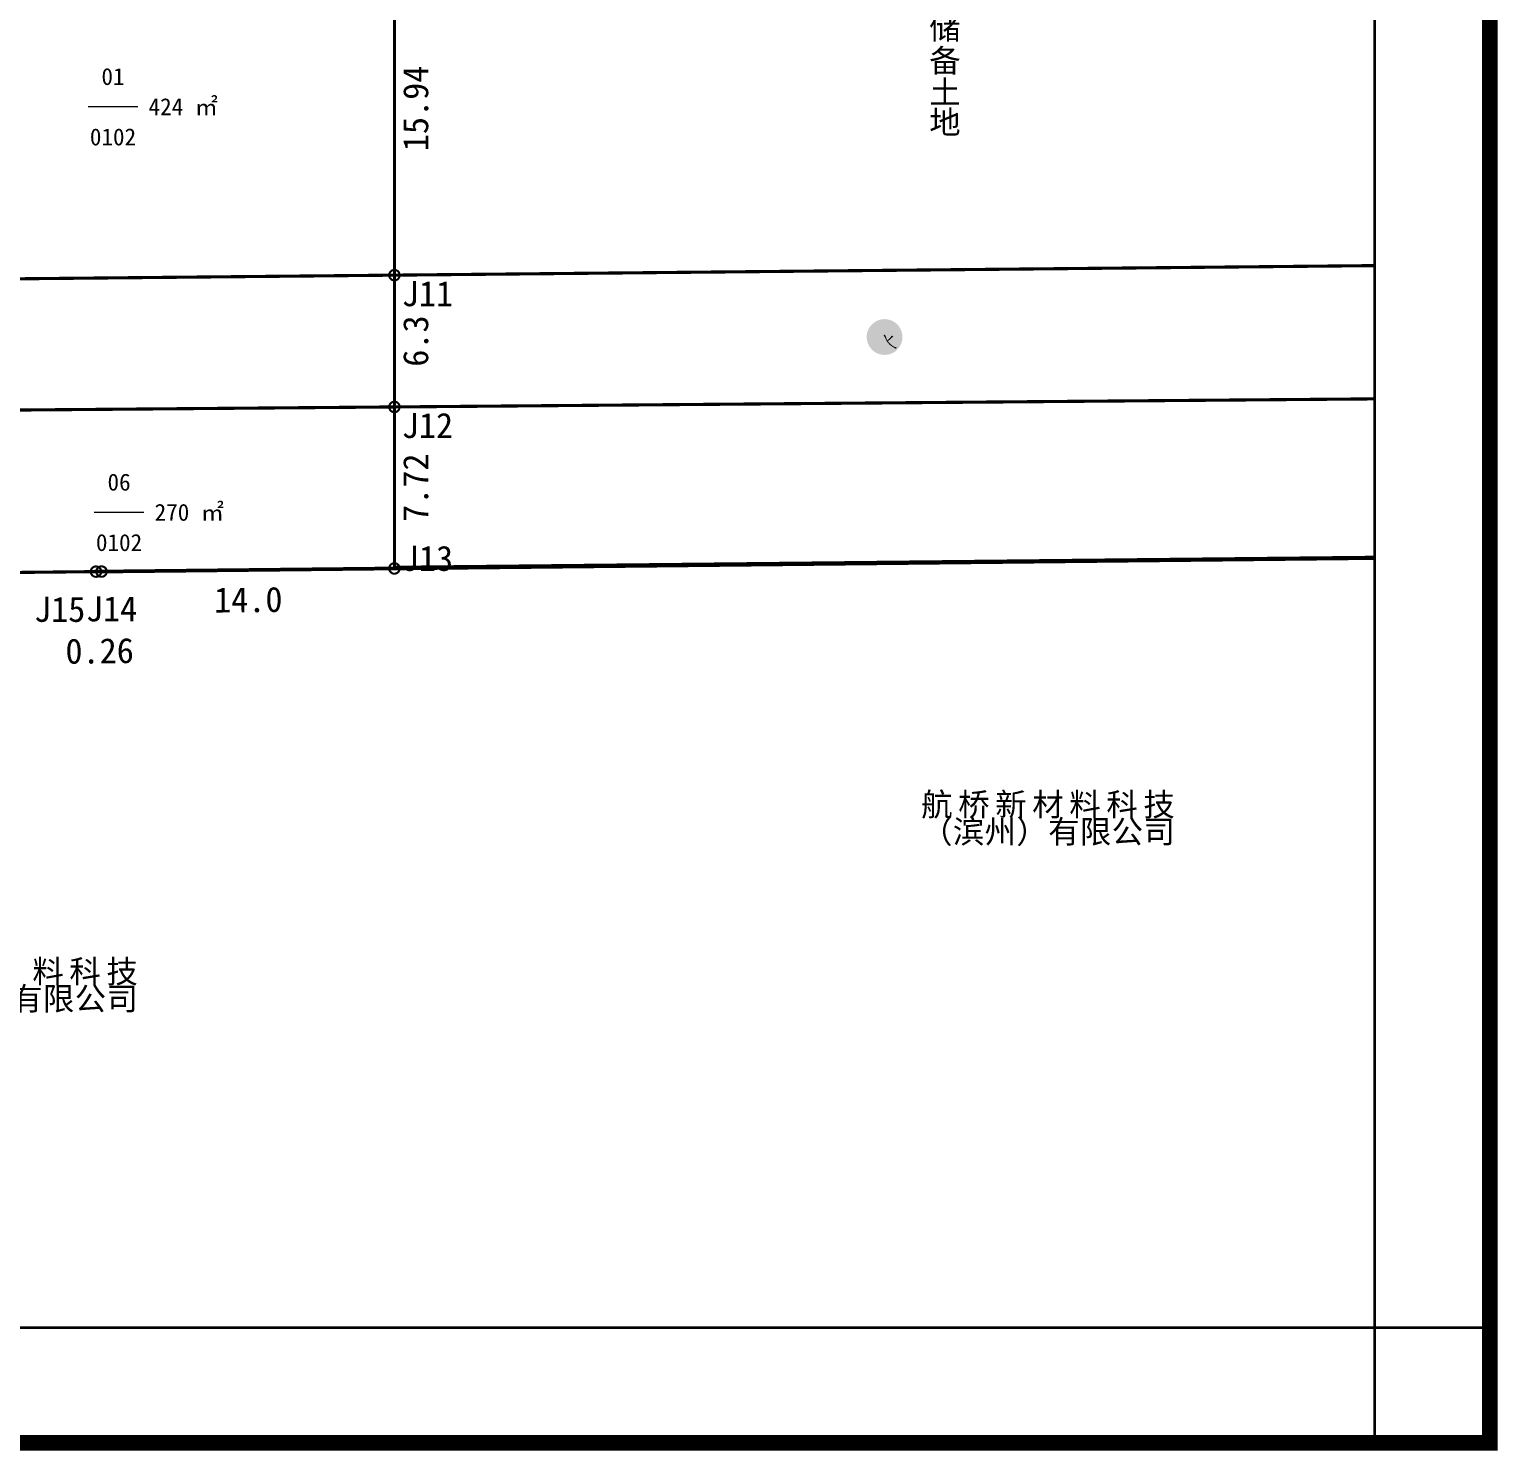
# Model space of a CAD drawing. Header units: millimetres. Extents: x 36 to 39581050, y -68 to 4134463.
# Drawn here: x 39580872.2 to 39580942.4, y 4134332.1 to 4134399.8 of the extents above; entities that cross this region are included whole.
import ezdxf
from ezdxf.enums import TextEntityAlignment as Align

# ---------------------------------------------------------------- set-up
doc = ezdxf.new("R2010")
doc.units = ezdxf.units.MM
doc.layers.get('0').update_dxf_attribs({"linetype": 'CONTINUOUS', "lineweight": 0, "plot": 0})
for name, color, linetype, lineweight in [('勘测定界图_DLWK_图廓__国家2017地形图图廓__FRAME_MODEL', 7, 'CONTINUOUS', 0), ('勘测定界图_DLWK_图廓__国家2017地形图图廓__GRID_MODEL', 7, 'CONTINUOUS', 0), ('勘测定界图_DLWK_图廓__国家2017地形图图廓__勘测定界图_DLWK_地类_地类界线', 7, 'CONTINUOUS', 0), ('勘测定界图_DLWK_图廓__国家2017地形图图廓__勘测定界图_DLWK_地类范围__LABEL', 7, 'CONTINUOUS', 0), ('勘测定界图_DLWK_图廓__国家2017地形图图廓__勘测定界图_DLWK_地类范围__LABEL_BACKGROUND', 7, 'CONTINUOUS', 0), ('勘测定界图_DLWK_图廓__国家2017地形图图廓__勘测定界图_DLWK_外围村界标注面__LABEL', 7, 'CONTINUOUS', 0), ('勘测定界图_DLWK_图廓__国家2017地形图图廓__勘测定界图_DLWK_外围村界线', 7, 'CONTINUOUS', 0), ('勘测定界图_DLWK_图廓__国家2017地形图图廓__勘测定界图_DLWK_界址_界址点', 7, 'CONTINUOUS', 0), ('勘测定界图_DLWK_图廓__国家2017地形图图廓__勘测定界图_DLWK_界址_界址点__LABEL', 7, 'CONTINUOUS', 0), ('勘测定界图_DLWK_图廓__国家2017地形图图廓__勘测定界图_DLWK_界址_界址线', 7, 'CONTINUOUS', 0), ('勘测定界图_DLWK_图廓__国家2017地形图图廓__勘测定界图_DLWK_界址_界址线__LABEL', 7, 'CONTINUOUS', 0), ('勘测定界图_DLWK_图廓__国家2017地形图图廓__勘测定界图_DLWK_背景地类', 7, 'CONTINUOUS', 0), ('勘测定界图_DLWK_图廓__国家2017地形图图廓__勘测定界图_DLWK_背景现状地类线', 7, 'CONTINUOUS', 0)]:
    doc.layers.add(name, color=color, linetype=linetype, lineweight=lineweight)
doc.styles.add('楷体_GB2312', font='KaiTi-Regular.ttf')

# ---------------------------------------------------------------- blocks, each defined once
blk = doc.blocks.new('KT_界址点_M_32E6A46A2627DA7B')
at = {"color": 1, "lineweight": 20, "const_width": 0.1}
blk.add_lwpolyline([(0.25, 0, 0.414214), (0, 0.25, 0.414214), (-0.25, 0, 0.414214), (0, -0.25, 0.414214)], format="xyb", close=True, dxfattribs=at)
at = {"color": 1, "lineweight": 0}
blk.add_circle((0, 0), 0.25, dxfattribs=at)

msp = doc.modelspace()

# ---------------------------------------------------------------- hatches: boundary and pattern name
at = {"layer": '勘测定界图_DLWK_图廓__国家2017地形图图廓__勘测定界图_DLWK_背景地类'}
h = msp.add_hatch(color=8, dxfattribs=at)
h.paths.add_polyline_path([(39580913.049, 4134385.932), (39580912.933, 4134385.924), (39580912.821, 4134385.901), (39580912.716, 4134385.864), (39580912.617, 4134385.815), (39580912.526, 4134385.753), (39580912.444, 4134385.681), (39580912.371, 4134385.599), (39580912.31, 4134385.508), (39580912.26, 4134385.409), (39580912.224, 4134385.304), (39580912.201, 4134385.192), (39580912.193, 4134385.076), (39580912.201, 4134384.96), (39580912.224, 4134384.849), (39580912.26, 4134384.743), (39580912.31, 4134384.645), (39580912.371, 4134384.554), (39580912.444, 4134384.472), (39580912.526, 4134384.399), (39580912.617, 4134384.338), (39580912.716, 4134384.288), (39580912.821, 4134384.252), (39580912.933, 4134384.229), (39580913.049, 4134384.221), (39580913.165, 4134384.229), (39580913.276, 4134384.252), (39580913.382, 4134384.288), (39580913.48, 4134384.338), (39580913.571, 4134384.399), (39580913.653, 4134384.472), (39580913.726, 4134384.554), (39580913.787, 4134384.645), (39580913.837, 4134384.743), (39580913.873, 4134384.849), (39580913.896, 4134384.96), (39580913.904, 4134385.076), (39580913.896, 4134385.192), (39580913.873, 4134385.304), (39580913.837, 4134385.409), (39580913.787, 4134385.508), (39580913.726, 4134385.599), (39580913.653, 4134385.681), (39580913.571, 4134385.753), (39580913.48, 4134385.815), (39580913.382, 4134385.864), (39580913.276, 4134385.901), (39580913.165, 4134385.924)])
h.paths.add_polyline_path([(39580913.049, 4134385.858), (39580913.075, 4134385.858), (39580913.101, 4134385.857), (39580913.127, 4134385.854), (39580913.153, 4134385.851), (39580913.179, 4134385.848), (39580913.204, 4134385.843), (39580913.23, 4134385.837), (39580913.255, 4134385.831), (39580913.28, 4134385.824), (39580913.304, 4134385.816), (39580913.329, 4134385.807), (39580913.353, 4134385.797), (39580913.376, 4134385.787), (39580913.399, 4134385.776), (39580913.421, 4134385.764), (39580913.443, 4134385.752), (39580913.464, 4134385.739), (39580913.485, 4134385.725), (39580913.506, 4134385.711), (39580913.526, 4134385.696), (39580913.545, 4134385.68), (39580913.565, 4134385.664), (39580913.583, 4134385.647), (39580913.602, 4134385.629), (39580913.619, 4134385.611), (39580913.636, 4134385.592), (39580913.653, 4134385.573), (39580913.668, 4134385.554), (39580913.683, 4134385.533), (39580913.698, 4134385.513), (39580913.711, 4134385.492), (39580913.724, 4134385.471), (39580913.736, 4134385.449), (39580913.748, 4134385.426), (39580913.759, 4134385.404), (39580913.769, 4134385.381), (39580913.779, 4134385.356), (39580913.788, 4134385.332), (39580913.796, 4134385.307), (39580913.803, 4134385.282), (39580913.81, 4134385.257), (39580913.815, 4134385.232), (39580913.82, 4134385.206), (39580913.824, 4134385.181), (39580913.827, 4134385.155), (39580913.829, 4134385.129), (39580913.83, 4134385.103), (39580913.831, 4134385.076), (39580913.83, 4134385.05), (39580913.829, 4134385.024), (39580913.827, 4134384.998), (39580913.824, 4134384.972), (39580913.82, 4134384.946), (39580913.815, 4134384.921), (39580913.81, 4134384.895), (39580913.803, 4134384.87), (39580913.796, 4134384.845), (39580913.788, 4134384.821), (39580913.779, 4134384.796), (39580913.769, 4134384.772), (39580913.759, 4134384.749), (39580913.748, 4134384.726), (39580913.736, 4134384.704), (39580913.724, 4134384.682), (39580913.711, 4134384.661), (39580913.698, 4134384.64), (39580913.683, 4134384.619), (39580913.668, 4134384.599), (39580913.653, 4134384.579), (39580913.636, 4134384.56), (39580913.619, 4134384.542), (39580913.602, 4134384.523), (39580913.583, 4134384.506), (39580913.565, 4134384.489), (39580913.545, 4134384.472), (39580913.526, 4134384.457), (39580913.506, 4134384.442), (39580913.485, 4134384.427), (39580913.464, 4134384.414), (39580913.443, 4134384.401), (39580913.421, 4134384.388), (39580913.399, 4134384.377), (39580913.376, 4134384.366), (39580913.353, 4134384.356), (39580913.329, 4134384.346), (39580913.304, 4134384.337), (39580913.28, 4134384.329), (39580913.255, 4134384.322), (39580913.23, 4134384.315), (39580913.204, 4134384.31), (39580913.179, 4134384.305), (39580913.153, 4134384.301), (39580913.127, 4134384.298), (39580913.101, 4134384.296), (39580913.075, 4134384.295), (39580913.049, 4134384.294), (39580913.022, 4134384.295), (39580912.996, 4134384.296), (39580912.97, 4134384.298), (39580912.944, 4134384.301), (39580912.918, 4134384.305), (39580912.893, 4134384.31), (39580912.868, 4134384.315), (39580912.842, 4134384.322), (39580912.818, 4134384.329), (39580912.793, 4134384.337), (39580912.768, 4134384.346), (39580912.744, 4134384.356), (39580912.721, 4134384.366), (39580912.698, 4134384.377), (39580912.676, 4134384.388), (39580912.654, 4134384.401), (39580912.633, 4134384.414), (39580912.612, 4134384.427), (39580912.591, 4134384.442), (39580912.571, 4134384.457), (39580912.552, 4134384.472), (39580912.533, 4134384.489), (39580912.514, 4134384.506), (39580912.496, 4134384.523), (39580912.478, 4134384.542), (39580912.461, 4134384.56), (39580912.445, 4134384.579), (39580912.429, 4134384.599), (39580912.414, 4134384.619), (39580912.4, 4134384.64), (39580912.386, 4134384.661), (39580912.373, 4134384.682), (39580912.361, 4134384.704), (39580912.349, 4134384.726), (39580912.338, 4134384.749), (39580912.328, 4134384.772), (39580912.318, 4134384.796), (39580912.309, 4134384.821), (39580912.301, 4134384.845), (39580912.294, 4134384.87), (39580912.288, 4134384.895), (39580912.282, 4134384.921), (39580912.277, 4134384.946), (39580912.273, 4134384.972), (39580912.27, 4134384.998), (39580912.268, 4134385.024), (39580912.267, 4134385.05), (39580912.267, 4134385.076), (39580912.267, 4134385.103), (39580912.268, 4134385.129), (39580912.27, 4134385.155), (39580912.273, 4134385.181), (39580912.277, 4134385.206), (39580912.282, 4134385.232), (39580912.288, 4134385.257), (39580912.294, 4134385.282), (39580912.301, 4134385.307), (39580912.309, 4134385.332), (39580912.318, 4134385.356), (39580912.328, 4134385.381), (39580912.338, 4134385.404), (39580912.349, 4134385.426), (39580912.361, 4134385.449), (39580912.373, 4134385.471), (39580912.386, 4134385.492), (39580912.4, 4134385.513), (39580912.414, 4134385.533), (39580912.429, 4134385.554), (39580912.445, 4134385.573), (39580912.461, 4134385.592), (39580912.478, 4134385.611), (39580912.496, 4134385.629), (39580912.514, 4134385.647), (39580912.533, 4134385.664), (39580912.552, 4134385.68), (39580912.571, 4134385.696), (39580912.591, 4134385.711), (39580912.612, 4134385.725), (39580912.633, 4134385.739), (39580912.654, 4134385.752), (39580912.676, 4134385.764), (39580912.698, 4134385.776), (39580912.721, 4134385.787), (39580912.744, 4134385.797), (39580912.768, 4134385.807), (39580912.793, 4134385.816), (39580912.818, 4134385.824), (39580912.842, 4134385.831), (39580912.868, 4134385.837), (39580912.893, 4134385.843), (39580912.918, 4134385.848), (39580912.944, 4134385.851), (39580912.97, 4134385.854), (39580912.996, 4134385.857), (39580913.022, 4134385.858)], flags=0)
for color, points in [(256, [(39580913.049, 4134384.258), (39580912.994, 4134384.259), (39580912.941, 4134384.265), (39580912.888, 4134384.273), (39580912.836, 4134384.285), (39580912.785, 4134384.301), (39580912.735, 4134384.32), (39580912.687, 4134384.341), (39580912.64, 4134384.367), (39580912.595, 4134384.395), (39580912.551, 4134384.426), (39580912.509, 4134384.46), (39580912.47, 4134384.497), (39580912.432, 4134384.537), (39580912.398, 4134384.579), (39580912.367, 4134384.622), (39580912.339, 4134384.668), (39580912.314, 4134384.715), (39580912.292, 4134384.763), (39580912.273, 4134384.813), (39580912.258, 4134384.863), (39580912.246, 4134384.915), (39580912.237, 4134384.968), (39580912.232, 4134385.022), (39580912.23, 4134385.076), (39580912.232, 4134385.131), (39580912.237, 4134385.184), (39580912.246, 4134385.237), (39580912.258, 4134385.289), (39580912.273, 4134385.34), (39580912.292, 4134385.39), (39580912.314, 4134385.438), (39580912.339, 4134385.485), (39580912.367, 4134385.53), (39580912.398, 4134385.574), (39580912.432, 4134385.616), (39580912.47, 4134385.655), (39580912.509, 4134385.692), (39580912.551, 4134385.727), (39580912.595, 4134385.758), (39580912.64, 4134385.786), (39580912.687, 4134385.811), (39580912.735, 4134385.833), (39580912.785, 4134385.852), (39580912.836, 4134385.867), (39580912.888, 4134385.879), (39580912.941, 4134385.888), (39580912.994, 4134385.893), (39580913.049, 4134385.895), (39580913.103, 4134385.893), (39580913.157, 4134385.888), (39580913.21, 4134385.879), (39580913.261, 4134385.867), (39580913.312, 4134385.852), (39580913.362, 4134385.833), (39580913.41, 4134385.811), (39580913.457, 4134385.786), (39580913.503, 4134385.758), (39580913.546, 4134385.727), (39580913.588, 4134385.692), (39580913.627, 4134385.655), (39580913.665, 4134385.615), (39580913.699, 4134385.574), (39580913.73, 4134385.53), (39580913.758, 4134385.485), (39580913.783, 4134385.438), (39580913.805, 4134385.39), (39580913.824, 4134385.34), (39580913.839, 4134385.289), (39580913.852, 4134385.237), (39580913.86, 4134385.184), (39580913.865, 4134385.131), (39580913.867, 4134385.076), (39580913.865, 4134385.022), (39580913.86, 4134384.968), (39580913.852, 4134384.915), (39580913.839, 4134384.863), (39580913.824, 4134384.812), (39580913.805, 4134384.763), (39580913.783, 4134384.714), (39580913.758, 4134384.668), (39580913.73, 4134384.622), (39580913.699, 4134384.579), (39580913.665, 4134384.537), (39580913.627, 4134384.497), (39580913.588, 4134384.46), (39580913.546, 4134384.426), (39580913.503, 4134384.395), (39580913.457, 4134384.367), (39580913.41, 4134384.341), (39580913.362, 4134384.32), (39580913.312, 4134384.301), (39580913.261, 4134384.285), (39580913.21, 4134384.273), (39580913.157, 4134384.265), (39580913.103, 4134384.259), (39580913.049, 4134384.258)]), (8, [(39580913.51, 4134385.482), (39580913.51, 4134385.233), (39580913.455, 4134385.233), (39580913.455, 4134385.427), (39580913.055, 4134385.427), (39580913.013, 4134385.302), (39580912.944, 4134385.206), (39580912.889, 4134385.109), (39580912.833, 4134385.054), (39580912.833, 4134384.584), (39580912.944, 4134384.667), (39580913.041, 4134384.75), (39580913.096, 4134384.805), (39580913.11, 4134384.736), (39580912.999, 4134384.653), (39580912.944, 4134384.598), (39580912.847, 4134384.515), (39580912.806, 4134384.473), (39580912.751, 4134384.529), (39580912.764, 4134384.542), (39580912.792, 4134384.611), (39580912.792, 4134384.998), (39580912.709, 4134384.943), (39580912.599, 4134384.874), (39580912.516, 4134384.819), (39580912.46, 4134384.874), (39580912.571, 4134384.915), (39580912.668, 4134384.971), (39580912.751, 4134385.04), (39580912.833, 4134385.123), (39580912.903, 4134385.219), (39580912.972, 4134385.33), (39580912.999, 4134385.427), (39580912.668, 4134385.427), (39580912.668, 4134385.219), (39580912.612, 4134385.219), (39580912.612, 4134385.482), (39580912.695, 4134385.468), (39580913.013, 4134385.468), (39580913.055, 4134385.592), (39580913.055, 4134385.662), (39580913.137, 4134385.634), (39580913.096, 4134385.565), (39580913.068, 4134385.468), (39580913.441, 4134385.468)]), (8, [(39580913.635, 4134384.57), (39580913.58, 4134384.515), (39580913.469, 4134384.584), (39580913.358, 4134384.653), (39580913.276, 4134384.722), (39580913.193, 4134384.819), (39580913.137, 4134384.902), (39580913.082, 4134385.012), (39580913.055, 4134385.067), (39580912.999, 4134385.164), (39580913.068, 4134385.192), (39580913.11, 4134385.081), (39580913.151, 4134384.971), (39580913.179, 4134384.915), (39580913.289, 4134385.012), (39580913.358, 4134385.095), (39580913.4, 4134385.15), (39580913.469, 4134385.095), (39580913.386, 4134385.04), (39580913.303, 4134384.957), (39580913.207, 4134384.874), (39580913.289, 4134384.777), (39580913.386, 4134384.694), (39580913.483, 4134384.625), (39580913.593, 4134384.584)])]:
    msp.add_hatch(color=color, dxfattribs=at).paths.add_polyline_path(points)

# ---------------------------------------------------------------- linework, layer by layer
at = {"layer": '勘测定界图_DLWK_图廓__国家2017地形图图廓__FRAME_MODEL', "color": 7, "lineweight": 25, "const_width": 0.125}
msp.add_lwpolyline([(39580779.484, 4134439.589), (39580936.484, 4134439.589), (39580936.484, 4134337.729), (39580779.484, 4134337.729)], close=True, dxfattribs=at)
at = {"layer": '勘测定界图_DLWK_图廓__国家2017地形图图廓__GRID_MODEL', "color": 7, "lineweight": 158, "const_width": 0.75}
msp.add_lwpolyline([(39580773.984, 4134332.229), (39580941.984, 4134332.229), (39580941.984, 4134445.089), (39580773.984, 4134445.089)], close=True, dxfattribs=at)
at = {"layer": '勘测定界图_DLWK_图廓__国家2017地形图图廓__GRID_MODEL', "color": 7, "lineweight": 25, "const_width": 0.125}
for points in [[(39580936.484, 4134337.729), (39580936.484, 4134439.589)], [(39580779.484, 4134337.729), (39580936.484, 4134337.729)], [(39580936.484, 4134337.729), (39580936.484, 4134332.229)], [(39580936.484, 4134337.729), (39580941.984, 4134337.729)]]:
    msp.add_lwpolyline(points, dxfattribs=at)
at = {"layer": '勘测定界图_DLWK_图廓__国家2017地形图图廓__GRID_MODEL', "color": 251, "lineweight": 9, "const_width": 0.05}
for points in [[(39580936.484, 4134337.729), (39580936.484, 4134439.589)], [(39580779.484, 4134337.729), (39580936.484, 4134337.729)]]:
    msp.add_lwpolyline(points, dxfattribs=at)
at = {"layer": '勘测定界图_DLWK_图廓__国家2017地形图图廓__勘测定界图_DLWK_地类_地类界线', "color": 94, "lineweight": 30, "const_width": 0.15}
for points in [[(39580889.612, 4134388.033), (39580868.165, 4134387.825)], [(39580889.612, 4134381.734), (39580867.589, 4134381.553)]]:
    msp.add_lwpolyline(points, dxfattribs=at)
at = {"layer": '勘测定界图_DLWK_图廓__国家2017地形图图廓__勘测定界图_DLWK_地类范围__LABEL_BACKGROUND', "color": 7, "lineweight": 13, "const_width": 0.0617}
for points in [[(39580874.957, 4134396.084), (39580877.357, 4134396.084)], [(39580875.247, 4134376.698), (39580877.647, 4134376.698)]]:
    msp.add_lwpolyline(points, dxfattribs=at)
at = {"layer": '勘测定界图_DLWK_图廓__国家2017地形图图廓__勘测定界图_DLWK_外围村界线', "color": 7, "lineweight": 35, "const_width": 0.175}
for points in [[(39580889.612, 4134374.015), (39580936.484, 4134374.513)], [(39580936.484, 4134374.512), (39580889.612, 4134374.015)], [(39580875.481, 4134373.865), (39580875.29, 4134373.863)], [(39580875.29, 4134373.863), (39580875.346, 4134373.864)], [(39580875.49, 4134373.865), (39580875.481, 4134373.865)], [(39580889.612, 4134374.015), (39580875.49, 4134373.865)]]:
    msp.add_lwpolyline(points, dxfattribs=at)
at = {"layer": '勘测定界图_DLWK_图廓__国家2017地形图图廓__勘测定界图_DLWK_外围村界线', "color": 7, "lineweight": 20, "const_width": 0.1}
for points in [[(39580889.612, 4134374.015), (39580936.484, 4134374.513)], [(39580936.484, 4134374.512), (39580889.612, 4134374.015)], [(39580875.481, 4134373.865), (39580875.29, 4134373.863)], [(39580875.29, 4134373.863), (39580875.346, 4134373.864)], [(39580875.49, 4134373.865), (39580875.481, 4134373.865)], [(39580889.612, 4134374.015), (39580875.49, 4134373.865)]]:
    msp.add_lwpolyline(points, dxfattribs=at)
at = {"layer": '勘测定界图_DLWK_图廓__国家2017地形图图廓__勘测定界图_DLWK_界址_界址线', "color": 1, "lineweight": 30, "const_width": 0.15}
msp.add_lwpolyline([(39580889.612, 4134403.971), (39580889.612, 4134388.033), (39580889.612, 4134381.734), (39580889.612, 4134374.015), (39580889.612, 4134374.015), (39580875.609, 4134373.866), (39580875.346, 4134373.864), (39580863.391, 4134373.737)], dxfattribs=at)
at = {"layer": '勘测定界图_DLWK_图廓__国家2017地形图图廓__勘测定界图_DLWK_背景现状地类线', "color": 8, "lineweight": 30, "const_width": 0.15}
for points in [[(39580889.613, 4134388.033), (39580936.484, 4134388.489)], [(39580936.484, 4134382.12), (39580889.613, 4134381.734)], [(39580936.484, 4134374.548), (39580889.613, 4134374.068)]]:
    msp.add_lwpolyline(points, dxfattribs=at)

# ---------------------------------------------------------------- block references
at = {"layer": '勘测定界图_DLWK_图廓__国家2017地形图图廓__勘测定界图_DLWK_界址_界址点'}
for p in [(39580889.612, 4134388.033), (39580889.612, 4134381.734), (39580875.346, 4134373.864), (39580875.609, 4134373.866), (39580889.612, 4134374.015)]:
    msp.add_blockref('KT_界址点_M_32E6A46A2627DA7B', p, dxfattribs=at)

# ---------------------------------------------------------------- texts
at = {"layer": '勘测定界图_DLWK_图廓__国家2017地形图图廓__勘测定界图_DLWK_地类范围__LABEL', "color": 7, "style": '楷体_GB2312', "width": 1.001729}
for s, p in [('01', (39580876.157, 4134397.527)), ('0102', (39580876.157, 4134394.641)), ('06', (39580876.447, 4134378.142)), ('0102', (39580876.447, 4134375.255))]:
    msp.add_text(s, height=0.8109, dxfattribs=at).set_placement(p, align=Align.MIDDLE_CENTER)
for s, p in [('424 ㎡', (39580877.857, 4134396.084)), ('270 ㎡', (39580878.147, 4134376.698))]:
    msp.add_text(s, height=0.8109, dxfattribs=at).set_placement(p, align=Align.MIDDLE_LEFT)
at = {"layer": '勘测定界图_DLWK_图廓__国家2017地形图图廓__勘测定界图_DLWK_外围村界标注面__LABEL', "color": 7, "style": '楷体_GB2312'}
for s, p in [('储', (39580915.935, 4134399.853)), ('备', (39580915.935, 4134398.284)), ('土', (39580915.935, 4134396.781)), ('地', (39580915.935, 4134395.339)), ('航', (39580915.547, 4134362.735)), ('桥', (39580917.318, 4134362.735)), ('新', (39580919.089, 4134362.735)), ('材', (39580920.86, 4134362.735)), ('料', (39580922.631, 4134362.735)), ('科', (39580924.402, 4134362.735)), ('技', (39580926.173, 4134362.735)), ('（', (39580915.547, 4134361.437)), ('滨', (39580917.065, 4134361.437)), ('州', (39580918.583, 4134361.437)), ('）', (39580920.101, 4134361.437)), ('有', (39580921.619, 4134361.437)), ('限', (39580923.137, 4134361.437)), ('公', (39580924.655, 4134361.437)), ('司', (39580926.173, 4134361.437)), ('料', (39580873.052, 4134354.754)), ('科', (39580874.823, 4134354.754)), ('技', (39580876.594, 4134354.754)), ('有', (39580872.04, 4134353.456)), ('公', (39580875.076, 4134353.456)), ('限', (39580873.558, 4134353.456)), ('司', (39580876.594, 4134353.456))]:
    msp.add_text(s, height=1.1, dxfattribs=at).set_placement(p, align=Align.MIDDLE_CENTER)
at = {"layer": '勘测定界图_DLWK_图廓__国家2017地形图图廓__勘测定界图_DLWK_界址_界址点__LABEL', "color": 7, "style": '楷体_GB2312'}
for s, p in [('J11', (39580891.191, 4134387.149)), ('J12', (39580891.191, 4134380.85)), ('J13', (39580891.191, 4134374.498)), ('J15', (39580873.607, 4134372.063)), ('J14', (39580876.087, 4134372.087))]:
    msp.add_text(s, height=1.2021, dxfattribs=at).set_placement(p, align=Align.MIDDLE_CENTER)
at = {"layer": '勘测定界图_DLWK_图廓__国家2017地形图图廓__勘测定界图_DLWK_界址_界址线__LABEL', "color": 7, "style": '楷体_GB2312'}
for s, rotation, p in [('15.94', 90, (39580890.627, 4134396.002)), ('6.3', 90, (39580890.627, 4134384.883)), ('7.72', 90, (39580890.627, 4134377.874)), ('14.0', 0.60867, (39580882.626, 4134372.524)), ('0.26', 0.60867, (39580875.518, 4134370.078))]:
    msp.add_text(s, height=1.2021, rotation=rotation, dxfattribs=at).set_placement(p, align=Align.MIDDLE_CENTER)

doc.saveas('drawing.dxf')
